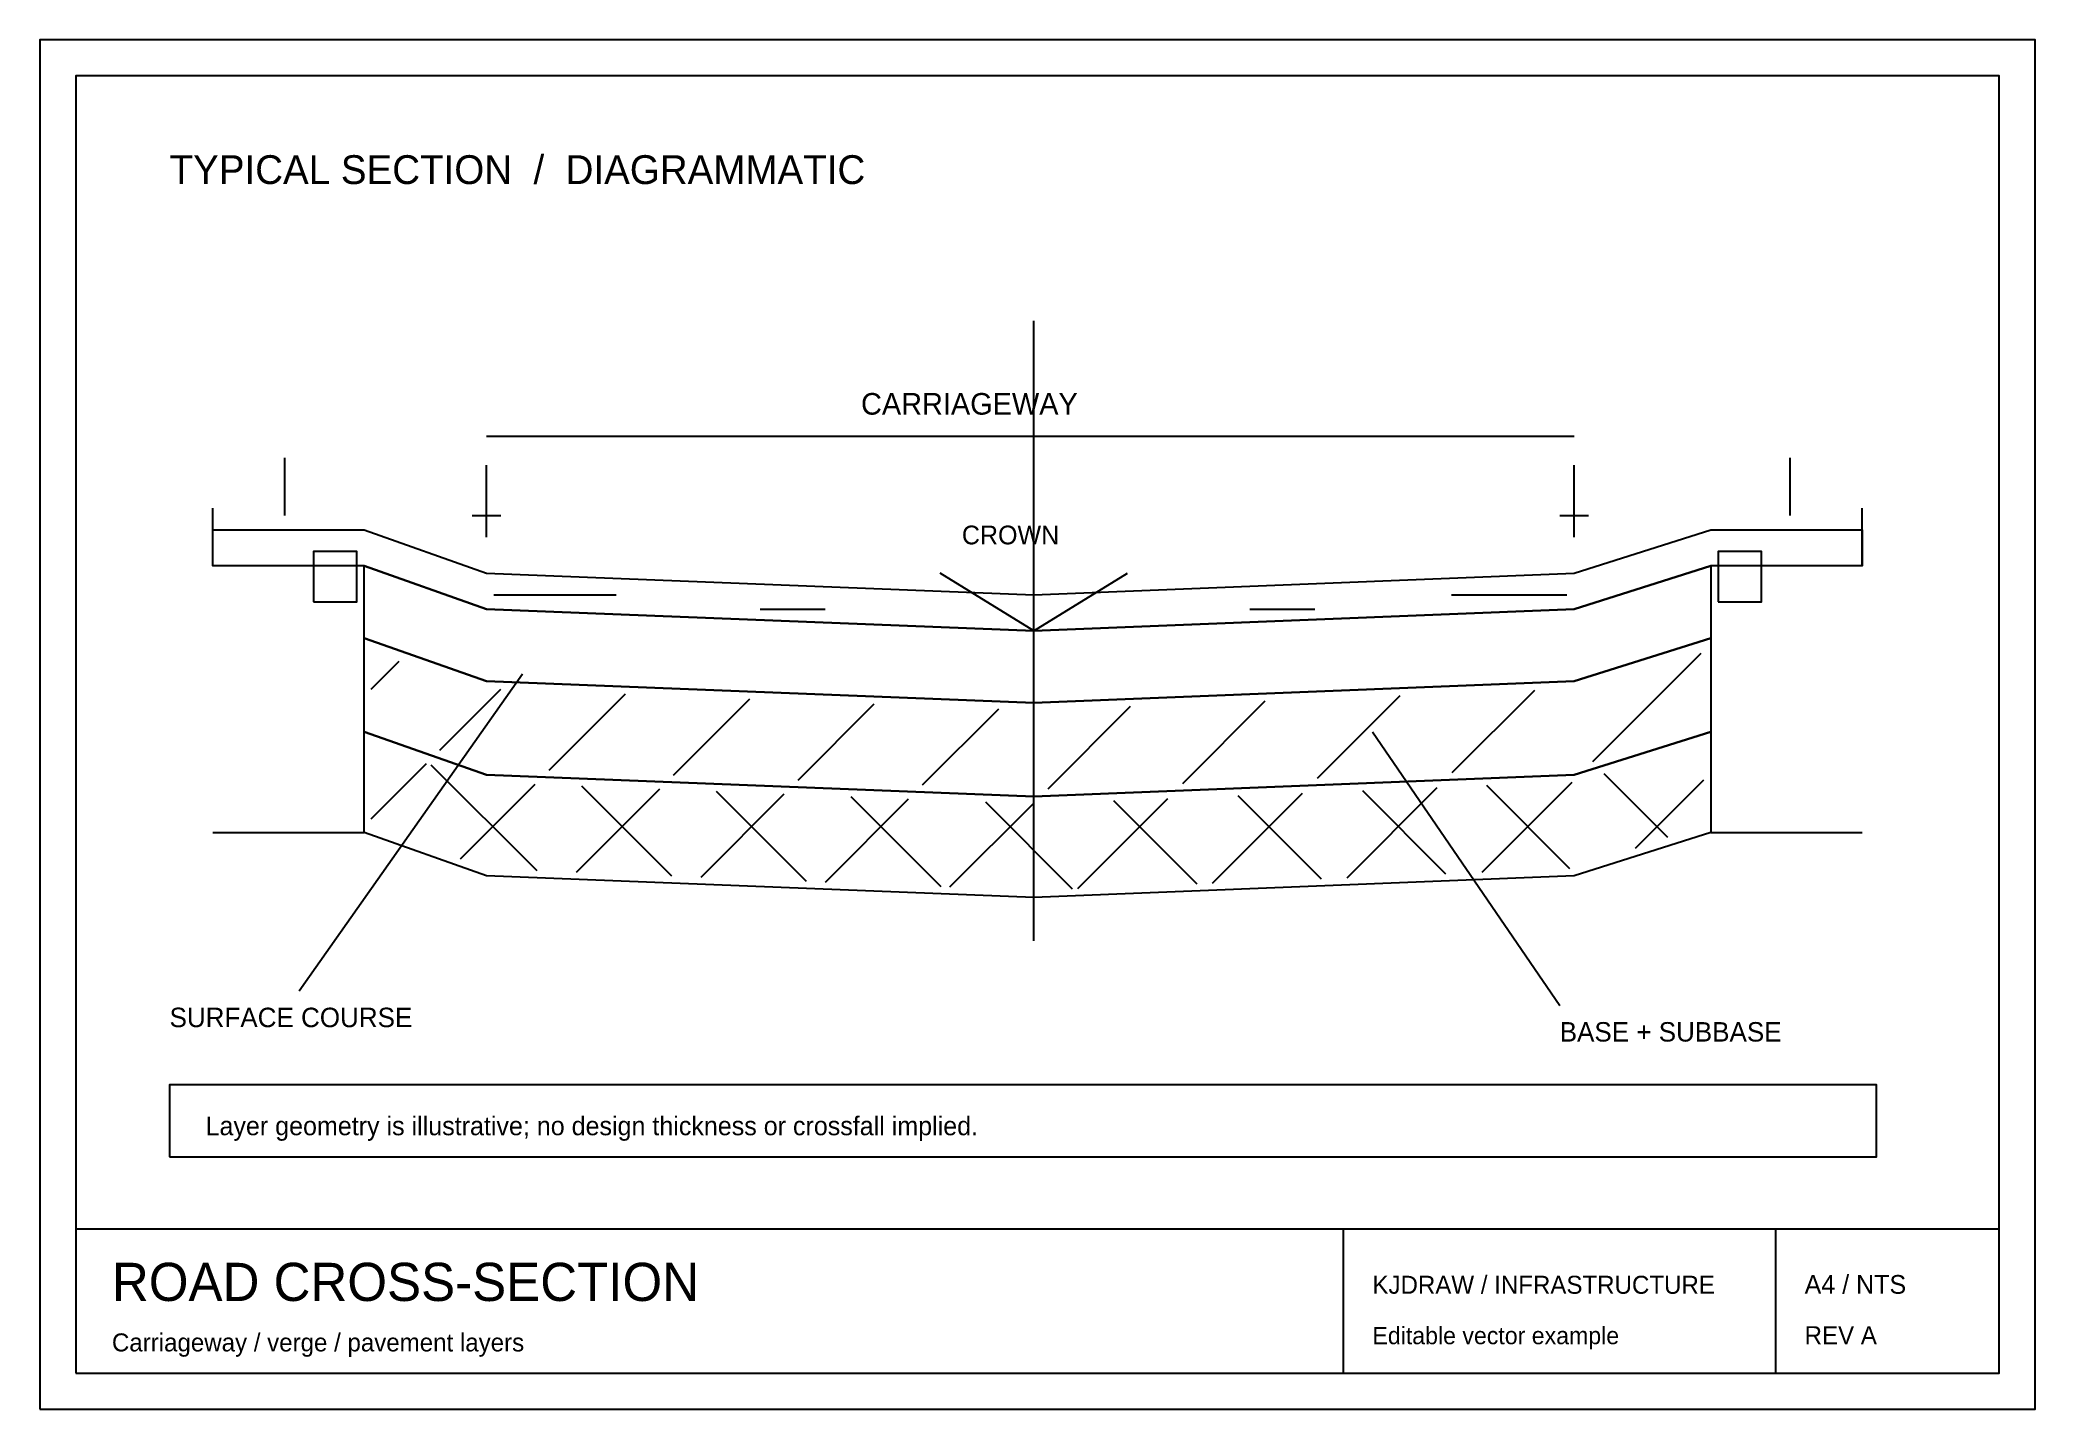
# Model space of a CAD drawing. Header units: millimetres. Extents: x 0 to 277, y 0 to 190.
import ezdxf

# ---------------------------------------------------------------- set-up
doc = ezdxf.new("R2010")
doc.units = ezdxf.units.MM
doc.linetypes.add('ROADSEC-SOLID', pattern=[0])
for name, color, linetype in [('ROADSEC-ANNO', 9, 'ROADSEC-SOLID'), ('ROADSEC-CONTEXT', 3, 'ROADSEC-SOLID'), ('ROADSEC-FRAME', 8, 'ROADSEC-SOLID'), ('ROADSEC-MATERIAL', 9, 'ROADSEC-SOLID'), ('ROADSEC-STRUCTURE', 9, 'ROADSEC-SOLID')]:
    doc.layers.add(name, color=color, linetype=linetype)
doc.styles.get("Standard").update_dxf_attribs({"font": 'sans-serif'})

msp = doc.modelspace()

# ---------------------------------------------------------------- hatches: boundary and pattern name
at = {"layer": 'ROADSEC-MATERIAL'}
h = msp.add_hatch(dxfattribs=at)
h.set_pattern_fill('ANSI31', color=256, scale=4, style=0)
h.paths.add_polyline_path([(46, 95), (62, 89), (138, 86), (213, 89), (231, 95), (231, 105), (213, 100), (138, 97), (62, 100), (46, 105)])
h = msp.add_hatch(dxfattribs=at)
h.set_pattern_fill('CROSS', color=256, scale=4, style=0)
h.set_pattern_definition([(45, (0, 0), (-8.98026, 8.98026), []), (135, (0, 0), (-8.98026, -8.98026), [])])
h.paths.add_polyline_path([(46, 81), (62, 75), (138, 72), (213, 75), (231, 81), (231, 92), (213, 87), (138, 84), (62, 87), (46, 92)])

# ---------------------------------------------------------------- linework, layer by layer
at = {"layer": 'ROADSEC-ANNO'}
for p, q in [((62, 135), (213, 135)), ((34, 124), (34, 132)), ((62, 121), (62, 131)), ((213, 121), (213, 131)), ((243, 124), (243, 132)), ((60, 124), (64, 124)), ((211, 124), (215, 124)), ((138, 108), (125, 116)), ((138, 108), (151, 116)), ((67, 102), (36, 58)), ((185, 94), (211, 56))]:
    msp.add_line(p, q, dxfattribs=at)
at = {"layer": 'ROADSEC-CONTEXT'}
for p, q in [((138, 65), (138, 151)), ((24, 117), (24, 125)), ((253, 117), (253, 125)), ((63, 113), (80, 113)), ((100, 111), (109, 111)), ((168, 111), (177, 111)), ((196, 113), (212, 113)), ((24, 80), (45, 80)), ((232, 80), (253, 80))]:
    msp.add_line(p, q, dxfattribs=at)
for points in [[(38, 112), (44, 112), (44, 119), (38, 119)], [(233, 112), (239, 112), (239, 119), (233, 119)]]:
    msp.add_lwpolyline(points, close=True, dxfattribs=at)
at = {"layer": 'ROADSEC-FRAME'}
for p, q in [((5, 25), (272, 25)), ((181, 5), (181, 25)), ((241, 5), (241, 25))]:
    msp.add_line(p, q, dxfattribs=at)
for points in [[(0, 0), (277, 0), (277, 190), (0, 190)], [(5, 5), (272, 5), (272, 185), (5, 185)], [(18, 35), (255, 35), (255, 45), (18, 45)]]:
    msp.add_lwpolyline(points, close=True, dxfattribs=at)
at = {"layer": 'ROADSEC-STRUCTURE'}
for points in [[(24, 122), (45, 122), (62, 116), (138, 113), (213, 116), (232, 122), (253, 122), (253, 117), (232, 117), (213, 111), (138, 108), (62, 111), (45, 117), (24, 117)], [(45, 117), (62, 111), (138, 108), (213, 111), (232, 117), (232, 107), (213, 101), (138, 98), (62, 101), (45, 107)], [(45, 107), (62, 101), (138, 98), (213, 101), (232, 107), (232, 94), (213, 88), (138, 85), (62, 88), (45, 94)], [(45, 94), (62, 88), (138, 85), (213, 88), (232, 94), (232, 80), (213, 74), (138, 71), (62, 74), (45, 80)]]:
    msp.add_lwpolyline(points, close=True, dxfattribs=at)

# ---------------------------------------------------------------- texts
at = {"layer": 'ROADSEC-ANNO'}
for s, height, p in [('TYPICAL SECTION  /  DIAGRAMMATIC', 4, (18, 170)), ('CARRIAGEWAY', 3, (114, 138)), ('CROWN', 2.6, (128, 120)), ('SURFACE COURSE', 2.7, (18, 53)), ('BASE + SUBBASE', 2.7, (211, 51)), ('Layer geometry is illustrative; no design thickness or crossfall implied.', 2.6, (23, 38)), ('ROAD CROSS-SECTION', 5.3, (10, 15)), ('KJDRAW / INFRASTRUCTURE', 2.5, (185, 16)), ('A4 / NTS', 2.6, (245, 16)), ('Editable vector example', 2.4, (185, 9)), ('REV A', 2.5, (245, 9)), ('Carriageway / verge / pavement layers', 2.5, (10, 8))]:
    msp.add_text(s, height=height, dxfattribs=at).set_placement(p)

doc.saveas('drawing.dxf')
